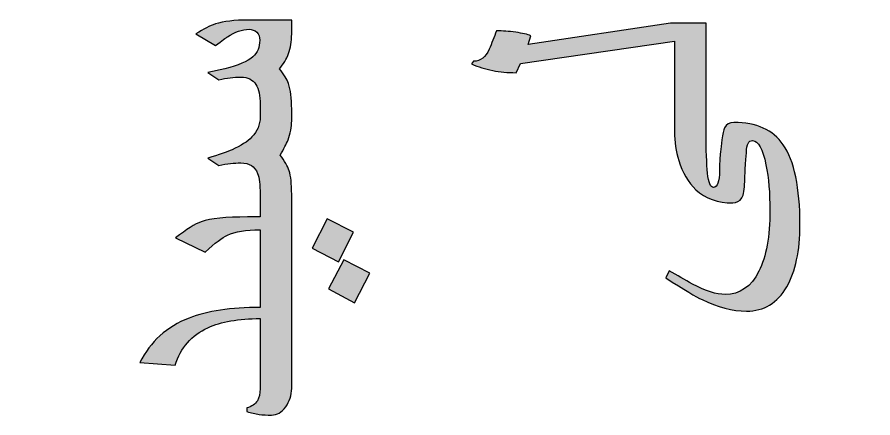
# Model space of a CAD drawing. Header units: millimetres. Extents: x -114 to 68, y -982 to -634.
# Drawn here: x -21.73 to -2.2, y -686.57 to -677.41 of the extents above; entities that cross this region are included whole.
import ezdxf

# ---------------------------------------------------------------- set-up
doc = ezdxf.new("R2010")
doc.units = ezdxf.units.MM
doc.header["$MEASUREMENT"] = 0
doc.layers.add('Layer 1', color=7, linetype='Continuous')

msp = doc.modelspace()

# ---------------------------------------------------------------- hatches: boundary and pattern name
at = {"layer": 'Layer 1', "true_color": 0x2b2a29}
h = msp.add_hatch(color=250, dxfattribs=at)
edge = h.paths.add_edge_path()
edge.add_spline(control_points=[(-15.4654, -677.4813), (-15.4654, -677.4813), (-15.4654, -677.7974), (-15.4654, -677.7974), (-15.4654, -677.9724), (-15.4894, -678.1219), (-15.5374, -678.2475), (-15.5854, -678.3745), (-15.6545, -678.4888), (-15.742, -678.5932), (-15.6404, -678.7231), (-15.5727, -678.836), (-15.5402, -678.9333), (-15.4908, -679.0744), (-15.4654, -679.2678), (-15.4654, -679.5147), (-15.4654, -679.5147), (-15.4654, -679.7842), (-15.4654, -679.7842), (-15.4654, -679.9282), (-15.4937, -680.0721), (-15.5487, -680.216), (-15.584, -680.3092), (-15.6432, -680.4263), (-15.7265, -680.5646), (-15.6263, -680.6972), (-15.5586, -680.8186), (-15.5219, -680.9286), (-15.4838, -681.0387), (-15.4654, -681.2179), (-15.4654, -681.4663), (-15.4654, -681.4663), (-15.4654, -681.9785), (-15.4654, -681.9785), (-15.4654, -681.9785), (-15.4654, -682.265), (-15.4654, -682.265), (-15.4654, -682.265), (-15.4654, -684.0472), (-15.4654, -684.0472), (-15.4654, -684.0472), (-15.4654, -684.3323), (-15.4654, -684.3323), (-15.4654, -684.3323), (-15.4654, -685.8944), (-15.4654, -685.8944), (-15.4654, -686.051), (-15.5106, -686.1921), (-15.6023, -686.3177), (-15.6926, -686.4419), (-15.7999, -686.5054), (-15.9241, -686.5054), (-16.0285, -686.5054), (-16.123, -686.4997), (-16.2091, -686.4885), (-16.2938, -686.4772), (-16.3883, -686.456), (-16.4899, -686.4264), (-16.4899, -686.4264), (-16.4899, -686.3417), (-16.4899, -686.3417), (-16.377, -686.3107), (-16.2966, -686.2556), (-16.2472, -686.1766), (-16.2063, -686.1103), (-16.1851, -686.0186), (-16.1851, -685.9028), (-16.1851, -685.9028), (-16.1851, -684.3323), (-16.1851, -684.3323), (-16.1851, -684.3323), (-16.1851, -684.3012), (-16.1851, -684.3012), (-16.679, -684.3012), (-17.0755, -684.3704), (-17.3761, -684.5087), (-17.75, -684.6808), (-17.9998, -684.9673), (-18.124, -685.368), (-18.124, -685.368), (-18.9283, -685.3045), (-18.9283, -685.3045), (-18.6941, -684.8262), (-18.3201, -684.4875), (-17.8065, -684.2885), (-17.393, -684.1277), (-16.8526, -684.0472), (-16.1851, -684.0472), (-16.1851, -684.0472), (-16.1851, -682.2749), (-16.1851, -682.2749), (-16.5097, -682.2749), (-16.7566, -682.3144), (-16.9274, -682.392), (-17.0459, -682.4442), (-17.2152, -682.574), (-17.4382, -682.7829), (-17.4382, -682.7829), (-18.1155, -682.4569), (-18.1155, -682.4569), (-17.8643, -682.2607), (-17.6696, -682.138), (-17.5285, -682.0886), (-17.3168, -682.0152), (-16.9655, -681.9785), (-16.4744, -681.9785), (-16.4744, -681.9785), (-16.1851, -681.9785), (-16.1851, -681.9785), (-16.1851, -681.9785), (-16.1851, -681.4649), (-16.1851, -681.4649), (-16.1851, -681.2419), (-16.2049, -681.081), (-16.243, -680.9837), (-16.3065, -680.8242), (-16.4335, -680.7438), (-16.6226, -680.7438), (-16.703, -680.7438), (-16.7834, -680.748), (-16.8624, -680.7565), (-16.9429, -680.7635), (-17.0318, -680.7791), (-17.1306, -680.8002), (-17.1306, -680.8002), (-17.3789, -680.6351), (-17.3789, -680.6351), (-17.1249, -680.5575), (-16.9415, -680.494), (-16.8258, -680.4432), (-16.624, -680.3543), (-16.473, -680.2569), (-16.3714, -680.1525), (-16.2472, -680.0241), (-16.1851, -679.8717), (-16.1851, -679.6939), (-16.1851, -679.6939), (-16.1851, -679.4145), (-16.1851, -679.4145), (-16.1851, -679.2057), (-16.2162, -679.0519), (-16.2797, -678.9517), (-16.3516, -678.8416), (-16.4659, -678.7852), (-16.6226, -678.7852), (-16.7086, -678.7852), (-16.7905, -678.7908), (-16.8709, -678.8007), (-16.9513, -678.812), (-17.0374, -678.8261), (-17.1306, -678.8444), (-17.1306, -678.8444), (-17.3789, -678.6793), (-17.3789, -678.6793), (-17.3789, -678.6793), (-16.9894, -678.5932), (-16.9894, -678.5932), (-16.6832, -678.5185), (-16.4702, -678.4281), (-16.3516, -678.3209), (-16.2458, -678.2264), (-16.1936, -678.1008), (-16.1936, -677.9399), (-16.1936, -677.8665), (-16.2162, -677.8058), (-16.2627, -677.7607), (-16.3079, -677.7155), (-16.3671, -677.6929), (-16.4391, -677.6929), (-16.5943, -677.6929), (-16.758, -677.7494), (-16.9302, -677.8623), (-16.9584, -677.882), (-17.0487, -677.9498), (-17.2011, -678.0655), (-17.2011, -678.0655), (-17.6498, -677.7988), (-17.6498, -677.7988), (-17.4791, -677.6873), (-17.3309, -677.6111), (-17.2068, -677.5702), (-17.0191, -677.5109), (-16.7693, -677.4813), (-16.4589, -677.4813), (-16.4589, -677.4813), (-15.4654, -677.4813), (-15.4654, -677.4813)], knot_values=[0, 0, 0, 0, 0.016129, 0.016129, 0.016129, 0.0322581, 0.0322581, 0.0322581, 0.0483871, 0.0483871, 0.0483871, 0.0645161, 0.0645161, 0.0645161, 0.0806452, 0.0806452, 0.0806452, 0.0967742, 0.0967742, 0.0967742, 0.1129032, 0.1129032, 0.1129032, 0.1290323, 0.1290323, 0.1290323, 0.1451613, 0.1451613, 0.1451613, 0.1612903, 0.1612903, 0.1612903, 0.1774194, 0.1774194, 0.1774194, 0.1935484, 0.1935484, 0.1935484, 0.2096774, 0.2096774, 0.2096774, 0.2258065, 0.2258065, 0.2258065, 0.2419355, 0.2419355, 0.2419355, 0.2580645, 0.2580645, 0.2580645, 0.2741935, 0.2741935, 0.2741935, 0.2903226, 0.2903226, 0.2903226, 0.3064516, 0.3064516, 0.3064516, 0.3225806, 0.3225806, 0.3225806, 0.3387097, 0.3387097, 0.3387097, 0.3548387, 0.3548387, 0.3548387, 0.3709677, 0.3709677, 0.3709677, 0.3870968, 0.3870968, 0.3870968, 0.4032258, 0.4032258, 0.4032258, 0.4193548, 0.4193548, 0.4193548, 0.4354839, 0.4354839, 0.4354839, 0.4516129, 0.4516129, 0.4516129, 0.4677419, 0.4677419, 0.4677419, 0.483871, 0.483871, 0.483871, 0.5, 0.5, 0.5, 0.516129, 0.516129, 0.516129, 0.5322581, 0.5322581, 0.5322581, 0.5483871, 0.5483871, 0.5483871, 0.5645161, 0.5645161, 0.5645161, 0.5806452, 0.5806452, 0.5806452, 0.5967742, 0.5967742, 0.5967742, 0.6129032, 0.6129032, 0.6129032, 0.6290323, 0.6290323, 0.6290323, 0.6451613, 0.6451613, 0.6451613, 0.6612903, 0.6612903, 0.6612903, 0.6774194, 0.6774194, 0.6774194, 0.6935484, 0.6935484, 0.6935484, 0.7096774, 0.7096774, 0.7096774, 0.7258065, 0.7258065, 0.7258065, 0.7419355, 0.7419355, 0.7419355, 0.7580645, 0.7580645, 0.7580645, 0.7741935, 0.7741935, 0.7741935, 0.7903226, 0.7903226, 0.7903226, 0.8064516, 0.8064516, 0.8064516, 0.8225806, 0.8225806, 0.8225806, 0.8387097, 0.8387097, 0.8387097, 0.8548387, 0.8548387, 0.8548387, 0.8709677, 0.8709677, 0.8709677, 0.8870968, 0.8870968, 0.8870968, 0.9032258, 0.9032258, 0.9032258, 0.9193548, 0.9193548, 0.9193548, 0.9354839, 0.9354839, 0.9354839, 0.9516129, 0.9516129, 0.9516129, 0.9677419, 0.9677419, 0.9677419, 0.983871, 0.983871, 0.983871, 1, 1, 1, 1], degree=3, periodic=1)
h = msp.add_hatch(color=250, dxfattribs=at)
edge = h.paths.add_edge_path()
edge.add_spline(control_points=[(-6.0067, -677.549), (-6.0067, -677.549), (-6.0067, -679.3044), (-6.0067, -679.3044), (-6.0067, -679.3044), (-6.0067, -679.5895), (-6.0067, -679.5895), (-6.0067, -679.5895), (-6.0067, -680.0269), (-6.0067, -680.0269), (-6.0067, -680.4502), (-5.9954, -680.7691), (-5.9729, -680.9822), (-5.9517, -681.1953), (-5.9065, -681.3025), (-5.8402, -681.3025), (-5.7485, -681.3025), (-5.7019, -681.1741), (-5.7019, -680.9173), (-5.7019, -680.8044), (-5.6991, -680.7155), (-5.6935, -680.6492), (-5.6878, -680.5829), (-5.6737, -680.4375), (-5.6483, -680.2146), (-5.6314, -680.0819), (-5.6116, -679.9902), (-5.5862, -679.9408), (-5.5453, -679.8604), (-5.4733, -679.8208), (-5.3717, -679.8208), (-4.8567, -679.8208), (-4.4827, -679.9902), (-4.2485, -680.3289), (-3.9931, -680.6986), (-3.8647, -681.3082), (-3.8647, -682.1591), (-3.8647, -682.7517), (-3.9649, -683.2231), (-4.1666, -683.573), (-4.3811, -683.9441), (-4.6873, -684.1304), (-5.0839, -684.1304), (-5.4028, -684.1304), (-5.7414, -684.0429), (-6.0999, -683.8679), (-6.2283, -683.8058), (-6.5063, -683.6407), (-6.9296, -683.3726), (-6.9296, -683.3726), (-6.8478, -683.2075), (-6.8478, -683.2075), (-6.67, -683.312), (-6.4922, -683.4136), (-6.3158, -683.5152), (-6.0138, -683.6718), (-5.7668, -683.7494), (-5.5735, -683.7494), (-5.2349, -683.7494), (-4.978, -683.573), (-4.8016, -683.2202), (-4.6337, -682.883), (-4.5505, -682.4215), (-4.5505, -681.8331), (-4.5505, -681.438), (-4.5801, -681.0909), (-4.6408, -680.7903), (-4.7156, -680.4206), (-4.8158, -680.2357), (-4.9456, -680.2357), (-4.9921, -680.2357), (-5.0274, -680.2569), (-5.05, -680.2978), (-5.074, -680.3401), (-5.0853, -680.4093), (-5.0853, -680.5067), (-5.0937, -680.5814), (-5.1022, -680.6986), (-5.1121, -680.858), (-5.122, -681.0175), (-5.1262, -681.1219), (-5.1262, -681.1713), (-5.1262, -681.3463), (-5.1488, -681.4704), (-5.1939, -681.5452), (-5.2405, -681.62), (-5.3082, -681.6581), (-5.3985, -681.6581), (-5.7414, -681.6581), (-6.0208, -681.5579), (-6.2382, -681.3561), (-6.4146, -681.191), (-6.5458, -680.9681), (-6.6319, -680.6901), (-6.6954, -680.4813), (-6.7264, -680.2597), (-6.7264, -680.0283), (-6.7264, -680.0283), (-6.7264, -679.5895), (-6.7264, -679.5895), (-6.7264, -679.5895), (-6.7264, -679.3044), (-6.7264, -679.3044), (-6.7264, -679.3044), (-6.7264, -677.9639), (-6.7264, -677.9639), (-6.7264, -677.9639), (-10.2429, -678.4719), (-10.2429, -678.4719), (-10.2429, -678.4719), (-10.3445, -678.6835), (-10.3445, -678.6835), (-10.5336, -678.6835), (-10.7114, -678.6666), (-10.8779, -678.6341), (-11.043, -678.6003), (-11.2053, -678.5509), (-11.3605, -678.4846), (-11.3605, -678.4846), (-11.3154, -678.4211), (-11.3154, -678.4211), (-11.1559, -678.4211), (-11.036, -678.3308), (-10.9555, -678.1487), (-10.9005, -678.0104), (-10.8455, -677.8693), (-10.7904, -677.7268), (-10.6535, -677.7268), (-10.5082, -677.7381), (-10.353, -677.7607), (-10.1963, -677.7818), (-10.0806, -677.8086), (-10.0044, -677.8397), (-10.0044, -677.8397), (-10.0708, -678.0401), (-10.0708, -678.0401), (-10.0708, -678.0401), (-6.8181, -677.549), (-6.8181, -677.549), (-6.8181, -677.549), (-6.0067, -677.549), (-6.0067, -677.549)], knot_values=[0, 0, 0, 0, 0.0212766, 0.0212766, 0.0212766, 0.0425532, 0.0425532, 0.0425532, 0.0638298, 0.0638298, 0.0638298, 0.0851064, 0.0851064, 0.0851064, 0.106383, 0.106383, 0.106383, 0.1276596, 0.1276596, 0.1276596, 0.1489362, 0.1489362, 0.1489362, 0.1702128, 0.1702128, 0.1702128, 0.1914894, 0.1914894, 0.1914894, 0.212766, 0.212766, 0.212766, 0.2340426, 0.2340426, 0.2340426, 0.2553191, 0.2553191, 0.2553191, 0.2765957, 0.2765957, 0.2765957, 0.2978723, 0.2978723, 0.2978723, 0.3191489, 0.3191489, 0.3191489, 0.3404255, 0.3404255, 0.3404255, 0.3617021, 0.3617021, 0.3617021, 0.3829787, 0.3829787, 0.3829787, 0.4042553, 0.4042553, 0.4042553, 0.4255319, 0.4255319, 0.4255319, 0.4468085, 0.4468085, 0.4468085, 0.4680851, 0.4680851, 0.4680851, 0.4893617, 0.4893617, 0.4893617, 0.5106383, 0.5106383, 0.5106383, 0.5319149, 0.5319149, 0.5319149, 0.5531915, 0.5531915, 0.5531915, 0.5744681, 0.5744681, 0.5744681, 0.5957447, 0.5957447, 0.5957447, 0.6170213, 0.6170213, 0.6170213, 0.6382979, 0.6382979, 0.6382979, 0.6595745, 0.6595745, 0.6595745, 0.6808511, 0.6808511, 0.6808511, 0.7021277, 0.7021277, 0.7021277, 0.7234043, 0.7234043, 0.7234043, 0.7446809, 0.7446809, 0.7446809, 0.7659574, 0.7659574, 0.7659574, 0.787234, 0.787234, 0.787234, 0.8085106, 0.8085106, 0.8085106, 0.8297872, 0.8297872, 0.8297872, 0.8510638, 0.8510638, 0.8510638, 0.8723404, 0.8723404, 0.8723404, 0.893617, 0.893617, 0.893617, 0.9148936, 0.9148936, 0.9148936, 0.9361702, 0.9361702, 0.9361702, 0.9574468, 0.9574468, 0.9574468, 0.9787234, 0.9787234, 0.9787234, 1, 1, 1, 1], degree=3, periodic=1)
h = msp.add_hatch(color=250, dxfattribs=at)
edge = h.paths.add_edge_path()
edge.add_spline(control_points=[(-14.6526, -682.0209), (-14.6526, -682.0209), (-14.0515, -682.3257), (-14.0515, -682.3257), (-14.0515, -682.3257), (-14.3986, -683.003), (-14.3986, -683.003), (-14.3986, -683.003), (-14.9998, -682.6897), (-14.9998, -682.6897), (-14.9998, -682.6897), (-14.6526, -682.0209), (-14.6526, -682.0209)], knot_values=[0, 0, 0, 0, 0.25, 0.25, 0.25, 0.5, 0.5, 0.5, 0.75, 0.75, 0.75, 1, 1, 1, 1], degree=3, periodic=1)
h = msp.add_hatch(color=250, dxfattribs=at)
edge = h.paths.add_edge_path()
edge.add_spline(control_points=[(-14.2716, -682.9607), (-14.2716, -682.9607), (-13.679, -683.2669), (-13.679, -683.2669), (-13.679, -683.2669), (-14.0303, -683.9428), (-14.0303, -683.9428), (-14.0303, -683.9428), (-14.6272, -683.6239), (-14.6272, -683.6239), (-14.6272, -683.6239), (-14.2716, -682.9607), (-14.2716, -682.9607)], knot_values=[0, 0, 0, 0, 0.25, 0.25, 0.25, 0.5, 0.5, 0.5, 0.75, 0.75, 0.75, 1, 1, 1, 1], degree=3, periodic=1)

# ---------------------------------------------------------------- linework, layer by layer
at = {"layer": 'Layer 1', "color": 230, "lineweight": 20}
msp.add_open_spline([(-109.4153, -724.459), (-109.4153, -724.459), (60.5847, -724.459), (60.5847, -724.459), (63.3347, -724.459), (65.5847, -722.2089), (65.5847, -719.4589), (65.5847, -719.4589), (65.5847, -639.4591), (65.5847, -639.4591), (65.5847, -636.7091), (63.3347, -634.459), (60.5847, -634.459), (60.5847, -634.459), (-109.4153, -634.459), (-109.4153, -634.459), (-112.1653, -634.459), (-114.4153, -636.7091), (-114.4153, -639.4591), (-114.4153, -639.4591), (-114.4153, -719.4589), (-114.4153, -719.4589), (-114.4153, -722.2089), (-112.1653, -724.459), (-109.4153, -724.459)], degree=3, knots=[0, 0, 0, 0, 0.125, 0.125, 0.125, 0.25, 0.25, 0.25, 0.375, 0.375, 0.375, 0.5, 0.5, 0.5, 0.625, 0.625, 0.625, 0.75, 0.75, 0.75, 0.875, 0.875, 0.875, 1, 1, 1, 1], dxfattribs=at)
msp.add_open_spline([(-109.4153, -724.459), (-109.4153, -724.459), (60.5847, -724.459), (60.5847, -724.459), (63.3347, -724.459), (65.5847, -722.2089), (65.5847, -719.4589), (65.5847, -719.4589), (65.5847, -639.4591), (65.5847, -639.4591), (65.5847, -636.7091), (63.3347, -634.459), (60.5847, -634.459), (60.5847, -634.459), (-109.4153, -634.459), (-109.4153, -634.459), (-112.1653, -634.459), (-114.4153, -636.7091), (-114.4153, -639.4591), (-114.4153, -639.4591), (-114.4153, -719.4589), (-114.4153, -719.4589), (-114.4153, -722.2089), (-112.1653, -724.459), (-109.4153, -724.459)], degree=3, knots=[0, 0, 0, 0, 0.125, 0.125, 0.125, 0.25, 0.25, 0.25, 0.375, 0.375, 0.375, 0.5, 0.5, 0.5, 0.625, 0.625, 0.625, 0.75, 0.75, 0.75, 0.875, 0.875, 0.875, 1, 1, 1, 1], dxfattribs=at)
msp.add_open_spline([(-109.4153, -724.459), (-109.4153, -724.459), (60.5847, -724.459), (60.5847, -724.459), (63.3347, -724.459), (65.5847, -722.2089), (65.5847, -719.4589), (65.5847, -719.4589), (65.5847, -639.4591), (65.5847, -639.4591), (65.5847, -636.7091), (63.3347, -634.459), (60.5847, -634.459), (60.5847, -634.459), (-109.4153, -634.459), (-109.4153, -634.459), (-112.1653, -634.459), (-114.4153, -636.7091), (-114.4153, -639.4591), (-114.4153, -639.4591), (-114.4153, -719.4589), (-114.4153, -719.4589), (-114.4153, -722.2089), (-112.1653, -724.459), (-109.4153, -724.459)], degree=3, knots=[0, 0, 0, 0, 0.125, 0.125, 0.125, 0.25, 0.25, 0.25, 0.375, 0.375, 0.375, 0.5, 0.5, 0.5, 0.625, 0.625, 0.625, 0.75, 0.75, 0.75, 0.875, 0.875, 0.875, 1, 1, 1, 1], dxfattribs=at)
msp.add_open_spline([(-109.4153, -724.459), (-109.4153, -724.459), (60.5847, -724.459), (60.5847, -724.459), (63.3347, -724.459), (65.5847, -722.2089), (65.5847, -719.4589), (65.5847, -719.4589), (65.5847, -639.4591), (65.5847, -639.4591), (65.5847, -636.7091), (63.3347, -634.459), (60.5847, -634.459), (60.5847, -634.459), (-109.4153, -634.459), (-109.4153, -634.459), (-112.1653, -634.459), (-114.4153, -636.7091), (-114.4153, -639.4591), (-114.4153, -639.4591), (-114.4153, -719.4589), (-114.4153, -719.4589), (-114.4153, -722.2089), (-112.1653, -724.459), (-109.4153, -724.459)], degree=3, knots=[0, 0, 0, 0, 0.125, 0.125, 0.125, 0.25, 0.25, 0.25, 0.375, 0.375, 0.375, 0.5, 0.5, 0.5, 0.625, 0.625, 0.625, 0.75, 0.75, 0.75, 0.875, 0.875, 0.875, 1, 1, 1, 1], dxfattribs=at)
at = {"layer": 'Layer 1', "color": 250}
for points, knots in [([(-15.4654, -677.4813), (-15.4654, -677.4813), (-15.4654, -677.7974), (-15.4654, -677.7974), (-15.4654, -677.9724), (-15.4894, -678.1219), (-15.5374, -678.2475), (-15.5854, -678.3745), (-15.6545, -678.4888), (-15.742, -678.5932), (-15.6404, -678.7231), (-15.5727, -678.836), (-15.5402, -678.9333), (-15.4908, -679.0744), (-15.4654, -679.2678), (-15.4654, -679.5147), (-15.4654, -679.5147), (-15.4654, -679.7842), (-15.4654, -679.7842), (-15.4654, -679.9282), (-15.4937, -680.0721), (-15.5487, -680.216), (-15.584, -680.3092), (-15.6432, -680.4263), (-15.7265, -680.5646), (-15.6263, -680.6972), (-15.5586, -680.8186), (-15.5219, -680.9286), (-15.4838, -681.0387), (-15.4654, -681.2179), (-15.4654, -681.4663), (-15.4654, -681.4663), (-15.4654, -681.9785), (-15.4654, -681.9785), (-15.4654, -681.9785), (-15.4654, -682.265), (-15.4654, -682.265), (-15.4654, -682.265), (-15.4654, -684.0472), (-15.4654, -684.0472), (-15.4654, -684.0472), (-15.4654, -684.3323), (-15.4654, -684.3323), (-15.4654, -684.3323), (-15.4654, -685.8944), (-15.4654, -685.8944), (-15.4654, -686.051), (-15.5106, -686.1921), (-15.6023, -686.3177), (-15.6926, -686.4419), (-15.7999, -686.5054), (-15.9241, -686.5054), (-16.0285, -686.5054), (-16.123, -686.4997), (-16.2091, -686.4885), (-16.2938, -686.4772), (-16.3883, -686.456), (-16.4899, -686.4264), (-16.4899, -686.4264), (-16.4899, -686.3417), (-16.4899, -686.3417), (-16.377, -686.3107), (-16.2966, -686.2556), (-16.2472, -686.1766), (-16.2063, -686.1103), (-16.1851, -686.0186), (-16.1851, -685.9028), (-16.1851, -685.9028), (-16.1851, -684.3323), (-16.1851, -684.3323), (-16.1851, -684.3323), (-16.1851, -684.3012), (-16.1851, -684.3012), (-16.679, -684.3012), (-17.0755, -684.3704), (-17.3761, -684.5087), (-17.75, -684.6808), (-17.9998, -684.9673), (-18.124, -685.368), (-18.124, -685.368), (-18.9283, -685.3045), (-18.9283, -685.3045), (-18.6941, -684.8262), (-18.3201, -684.4875), (-17.8065, -684.2885), (-17.393, -684.1277), (-16.8526, -684.0472), (-16.1851, -684.0472), (-16.1851, -684.0472), (-16.1851, -682.2749), (-16.1851, -682.2749), (-16.5097, -682.2749), (-16.7566, -682.3144), (-16.9274, -682.392), (-17.0459, -682.4442), (-17.2152, -682.574), (-17.4382, -682.7829), (-17.4382, -682.7829), (-18.1155, -682.4569), (-18.1155, -682.4569), (-17.8643, -682.2607), (-17.6696, -682.138), (-17.5285, -682.0886), (-17.3168, -682.0152), (-16.9655, -681.9785), (-16.4744, -681.9785), (-16.4744, -681.9785), (-16.1851, -681.9785), (-16.1851, -681.9785), (-16.1851, -681.9785), (-16.1851, -681.4649), (-16.1851, -681.4649), (-16.1851, -681.2419), (-16.2049, -681.081), (-16.243, -680.9837), (-16.3065, -680.8242), (-16.4335, -680.7438), (-16.6226, -680.7438), (-16.703, -680.7438), (-16.7834, -680.748), (-16.8624, -680.7565), (-16.9429, -680.7635), (-17.0318, -680.7791), (-17.1306, -680.8002), (-17.1306, -680.8002), (-17.3789, -680.6351), (-17.3789, -680.6351), (-17.1249, -680.5575), (-16.9415, -680.494), (-16.8258, -680.4432), (-16.624, -680.3543), (-16.473, -680.2569), (-16.3714, -680.1525), (-16.2472, -680.0241), (-16.1851, -679.8717), (-16.1851, -679.6939), (-16.1851, -679.6939), (-16.1851, -679.4145), (-16.1851, -679.4145), (-16.1851, -679.2057), (-16.2162, -679.0519), (-16.2797, -678.9517), (-16.3516, -678.8416), (-16.4659, -678.7852), (-16.6226, -678.7852), (-16.7086, -678.7852), (-16.7905, -678.7908), (-16.8709, -678.8007), (-16.9513, -678.812), (-17.0374, -678.8261), (-17.1306, -678.8444), (-17.1306, -678.8444), (-17.3789, -678.6793), (-17.3789, -678.6793), (-17.3789, -678.6793), (-16.9894, -678.5932), (-16.9894, -678.5932), (-16.6832, -678.5185), (-16.4702, -678.4281), (-16.3516, -678.3209), (-16.2458, -678.2264), (-16.1936, -678.1008), (-16.1936, -677.9399), (-16.1936, -677.8665), (-16.2162, -677.8058), (-16.2627, -677.7607), (-16.3079, -677.7155), (-16.3671, -677.6929), (-16.4391, -677.6929), (-16.5943, -677.6929), (-16.758, -677.7494), (-16.9302, -677.8623), (-16.9584, -677.882), (-17.0487, -677.9498), (-17.2011, -678.0655), (-17.2011, -678.0655), (-17.6498, -677.7988), (-17.6498, -677.7988), (-17.4791, -677.6873), (-17.3309, -677.6111), (-17.2068, -677.5702), (-17.0191, -677.5109), (-16.7693, -677.4813), (-16.4589, -677.4813), (-16.4589, -677.4813), (-15.4654, -677.4813), (-15.4654, -677.4813)], [0, 0, 0, 0, 0.016129, 0.016129, 0.016129, 0.0322581, 0.0322581, 0.0322581, 0.0483871, 0.0483871, 0.0483871, 0.0645161, 0.0645161, 0.0645161, 0.0806452, 0.0806452, 0.0806452, 0.0967742, 0.0967742, 0.0967742, 0.1129032, 0.1129032, 0.1129032, 0.1290323, 0.1290323, 0.1290323, 0.1451613, 0.1451613, 0.1451613, 0.1612903, 0.1612903, 0.1612903, 0.1774194, 0.1774194, 0.1774194, 0.1935484, 0.1935484, 0.1935484, 0.2096774, 0.2096774, 0.2096774, 0.2258065, 0.2258065, 0.2258065, 0.2419355, 0.2419355, 0.2419355, 0.2580645, 0.2580645, 0.2580645, 0.2741935, 0.2741935, 0.2741935, 0.2903226, 0.2903226, 0.2903226, 0.3064516, 0.3064516, 0.3064516, 0.3225806, 0.3225806, 0.3225806, 0.3387097, 0.3387097, 0.3387097, 0.3548387, 0.3548387, 0.3548387, 0.3709677, 0.3709677, 0.3709677, 0.3870968, 0.3870968, 0.3870968, 0.4032258, 0.4032258, 0.4032258, 0.4193548, 0.4193548, 0.4193548, 0.4354839, 0.4354839, 0.4354839, 0.4516129, 0.4516129, 0.4516129, 0.4677419, 0.4677419, 0.4677419, 0.483871, 0.483871, 0.483871, 0.5, 0.5, 0.5, 0.516129, 0.516129, 0.516129, 0.5322581, 0.5322581, 0.5322581, 0.5483871, 0.5483871, 0.5483871, 0.5645161, 0.5645161, 0.5645161, 0.5806452, 0.5806452, 0.5806452, 0.5967742, 0.5967742, 0.5967742, 0.6129032, 0.6129032, 0.6129032, 0.6290323, 0.6290323, 0.6290323, 0.6451613, 0.6451613, 0.6451613, 0.6612903, 0.6612903, 0.6612903, 0.6774194, 0.6774194, 0.6774194, 0.6935484, 0.6935484, 0.6935484, 0.7096774, 0.7096774, 0.7096774, 0.7258065, 0.7258065, 0.7258065, 0.7419355, 0.7419355, 0.7419355, 0.7580645, 0.7580645, 0.7580645, 0.7741935, 0.7741935, 0.7741935, 0.7903226, 0.7903226, 0.7903226, 0.8064516, 0.8064516, 0.8064516, 0.8225806, 0.8225806, 0.8225806, 0.8387097, 0.8387097, 0.8387097, 0.8548387, 0.8548387, 0.8548387, 0.8709677, 0.8709677, 0.8709677, 0.8870968, 0.8870968, 0.8870968, 0.9032258, 0.9032258, 0.9032258, 0.9193548, 0.9193548, 0.9193548, 0.9354839, 0.9354839, 0.9354839, 0.9516129, 0.9516129, 0.9516129, 0.9677419, 0.9677419, 0.9677419, 0.983871, 0.983871, 0.983871, 1, 1, 1, 1]), ([(-6.0067, -677.549), (-6.0067, -677.549), (-6.0067, -679.3044), (-6.0067, -679.3044), (-6.0067, -679.3044), (-6.0067, -679.5895), (-6.0067, -679.5895), (-6.0067, -679.5895), (-6.0067, -680.0269), (-6.0067, -680.0269), (-6.0067, -680.4502), (-5.9954, -680.7691), (-5.9729, -680.9822), (-5.9517, -681.1953), (-5.9065, -681.3025), (-5.8402, -681.3025), (-5.7485, -681.3025), (-5.7019, -681.1741), (-5.7019, -680.9173), (-5.7019, -680.8044), (-5.6991, -680.7155), (-5.6935, -680.6492), (-5.6878, -680.5829), (-5.6737, -680.4375), (-5.6483, -680.2146), (-5.6314, -680.0819), (-5.6116, -679.9902), (-5.5862, -679.9408), (-5.5453, -679.8604), (-5.4733, -679.8208), (-5.3717, -679.8208), (-4.8567, -679.8208), (-4.4827, -679.9902), (-4.2485, -680.3289), (-3.9931, -680.6986), (-3.8647, -681.3082), (-3.8647, -682.1591), (-3.8647, -682.7517), (-3.9649, -683.2231), (-4.1666, -683.573), (-4.3811, -683.9441), (-4.6873, -684.1304), (-5.0839, -684.1304), (-5.4028, -684.1304), (-5.7414, -684.0429), (-6.0999, -683.8679), (-6.2283, -683.8058), (-6.5063, -683.6407), (-6.9296, -683.3726), (-6.9296, -683.3726), (-6.8478, -683.2075), (-6.8478, -683.2075), (-6.67, -683.312), (-6.4922, -683.4136), (-6.3158, -683.5152), (-6.0138, -683.6718), (-5.7668, -683.7494), (-5.5735, -683.7494), (-5.2349, -683.7494), (-4.978, -683.573), (-4.8016, -683.2202), (-4.6337, -682.883), (-4.5505, -682.4215), (-4.5505, -681.8331), (-4.5505, -681.438), (-4.5801, -681.0909), (-4.6408, -680.7903), (-4.7156, -680.4206), (-4.8158, -680.2357), (-4.9456, -680.2357), (-4.9921, -680.2357), (-5.0274, -680.2569), (-5.05, -680.2978), (-5.074, -680.3401), (-5.0853, -680.4093), (-5.0853, -680.5067), (-5.0937, -680.5814), (-5.1022, -680.6986), (-5.1121, -680.858), (-5.122, -681.0175), (-5.1262, -681.1219), (-5.1262, -681.1713), (-5.1262, -681.3463), (-5.1488, -681.4704), (-5.1939, -681.5452), (-5.2405, -681.62), (-5.3082, -681.6581), (-5.3985, -681.6581), (-5.7414, -681.6581), (-6.0208, -681.5579), (-6.2382, -681.3561), (-6.4146, -681.191), (-6.5458, -680.9681), (-6.6319, -680.6901), (-6.6954, -680.4813), (-6.7264, -680.2597), (-6.7264, -680.0283), (-6.7264, -680.0283), (-6.7264, -679.5895), (-6.7264, -679.5895), (-6.7264, -679.5895), (-6.7264, -679.3044), (-6.7264, -679.3044), (-6.7264, -679.3044), (-6.7264, -677.9639), (-6.7264, -677.9639), (-6.7264, -677.9639), (-10.2429, -678.4719), (-10.2429, -678.4719), (-10.2429, -678.4719), (-10.3445, -678.6835), (-10.3445, -678.6835), (-10.5336, -678.6835), (-10.7114, -678.6666), (-10.8779, -678.6341), (-11.043, -678.6003), (-11.2053, -678.5509), (-11.3605, -678.4846), (-11.3605, -678.4846), (-11.3154, -678.4211), (-11.3154, -678.4211), (-11.1559, -678.4211), (-11.036, -678.3308), (-10.9555, -678.1487), (-10.9005, -678.0104), (-10.8455, -677.8693), (-10.7904, -677.7268), (-10.6535, -677.7268), (-10.5082, -677.7381), (-10.353, -677.7607), (-10.1963, -677.7818), (-10.0806, -677.8086), (-10.0044, -677.8397), (-10.0044, -677.8397), (-10.0708, -678.0401), (-10.0708, -678.0401), (-10.0708, -678.0401), (-6.8181, -677.549), (-6.8181, -677.549), (-6.8181, -677.549), (-6.0067, -677.549), (-6.0067, -677.549)], [0, 0, 0, 0, 0.0212766, 0.0212766, 0.0212766, 0.0425532, 0.0425532, 0.0425532, 0.0638298, 0.0638298, 0.0638298, 0.0851064, 0.0851064, 0.0851064, 0.106383, 0.106383, 0.106383, 0.1276596, 0.1276596, 0.1276596, 0.1489362, 0.1489362, 0.1489362, 0.1702128, 0.1702128, 0.1702128, 0.1914894, 0.1914894, 0.1914894, 0.212766, 0.212766, 0.212766, 0.2340426, 0.2340426, 0.2340426, 0.2553191, 0.2553191, 0.2553191, 0.2765957, 0.2765957, 0.2765957, 0.2978723, 0.2978723, 0.2978723, 0.3191489, 0.3191489, 0.3191489, 0.3404255, 0.3404255, 0.3404255, 0.3617021, 0.3617021, 0.3617021, 0.3829787, 0.3829787, 0.3829787, 0.4042553, 0.4042553, 0.4042553, 0.4255319, 0.4255319, 0.4255319, 0.4468085, 0.4468085, 0.4468085, 0.4680851, 0.4680851, 0.4680851, 0.4893617, 0.4893617, 0.4893617, 0.5106383, 0.5106383, 0.5106383, 0.5319149, 0.5319149, 0.5319149, 0.5531915, 0.5531915, 0.5531915, 0.5744681, 0.5744681, 0.5744681, 0.5957447, 0.5957447, 0.5957447, 0.6170213, 0.6170213, 0.6170213, 0.6382979, 0.6382979, 0.6382979, 0.6595745, 0.6595745, 0.6595745, 0.6808511, 0.6808511, 0.6808511, 0.7021277, 0.7021277, 0.7021277, 0.7234043, 0.7234043, 0.7234043, 0.7446809, 0.7446809, 0.7446809, 0.7659574, 0.7659574, 0.7659574, 0.787234, 0.787234, 0.787234, 0.8085106, 0.8085106, 0.8085106, 0.8297872, 0.8297872, 0.8297872, 0.8510638, 0.8510638, 0.8510638, 0.8723404, 0.8723404, 0.8723404, 0.893617, 0.893617, 0.893617, 0.9148936, 0.9148936, 0.9148936, 0.9361702, 0.9361702, 0.9361702, 0.9574468, 0.9574468, 0.9574468, 0.9787234, 0.9787234, 0.9787234, 1, 1, 1, 1]), ([(-14.6526, -682.0209), (-14.6526, -682.0209), (-14.0515, -682.3257), (-14.0515, -682.3257), (-14.0515, -682.3257), (-14.3986, -683.003), (-14.3986, -683.003), (-14.3986, -683.003), (-14.9998, -682.6897), (-14.9998, -682.6897), (-14.9998, -682.6897), (-14.6526, -682.0209), (-14.6526, -682.0209)], [0, 0, 0, 0, 0.25, 0.25, 0.25, 0.5, 0.5, 0.5, 0.75, 0.75, 0.75, 1, 1, 1, 1]), ([(-14.2716, -682.9607), (-14.2716, -682.9607), (-13.679, -683.2669), (-13.679, -683.2669), (-13.679, -683.2669), (-14.0303, -683.9428), (-14.0303, -683.9428), (-14.0303, -683.9428), (-14.6272, -683.6239), (-14.6272, -683.6239), (-14.6272, -683.6239), (-14.2716, -682.9607), (-14.2716, -682.9607)], [0, 0, 0, 0, 0.25, 0.25, 0.25, 0.5, 0.5, 0.5, 0.75, 0.75, 0.75, 1, 1, 1, 1])]:
    msp.add_open_spline(points, degree=3, knots=knots, dxfattribs=at)

doc.saveas('drawing.dxf')
